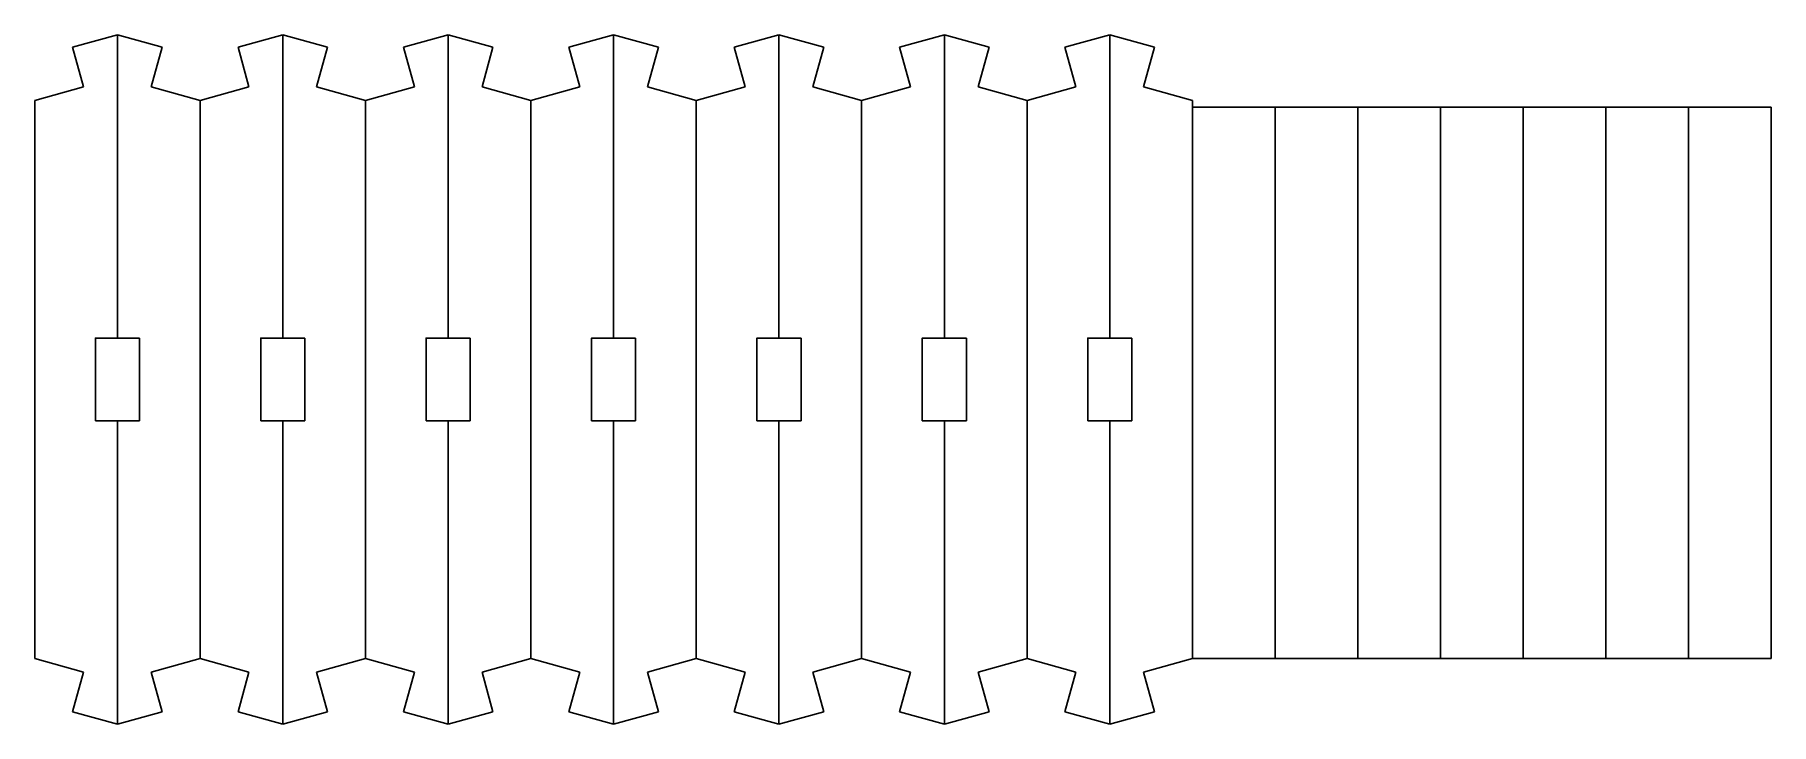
# Model space of a CAD drawing. Extents: x 0 to 315, y 0 to 125.
import ezdxf

# ---------------------------------------------------------------- set-up
doc = ezdxf.new("R2010")
doc.units = 0
doc.layers.get('0').update_dxf_attribs({"linetype": 'CONTINUOUS'})

msp = doc.modelspace()

# ---------------------------------------------------------------- linework, layer by layer
at = {"color": 7}
for points in [[(14.999995, 125.000004), (6.872122, 122.767065)], [(14.999995, 125.000004), (23.127868, 122.767065)], [(14.999995, 70.000012), (14.999995, 125.000004)], [(45.000012, 125.000004), (36.872139, 122.767065)], [(45.000012, 125.000004), (53.127859, 122.767065)], [(45.000012, 70.000012), (45.000012, 125.000004)], [(75.000002, 125.000004), (66.872129, 122.767065)], [(75.000002, 125.000004), (83.127875, 122.767065)], [(75.000002, 70.000012), (75.000002, 125.000004)], [(104.999993, 125.000004), (96.87212, 122.767065)], [(104.999993, 125.000004), (113.127866, 122.767065)], [(104.999993, 70.000012), (104.999993, 125.000004)], [(135.000009, 125.000004), (126.872136, 122.767065)], [(135.000009, 125.000004), (143.127882, 122.767065)], [(135.000009, 70.000012), (135.000009, 125.000004)], [(165, 125.000004), (156.872127, 122.767065)], [(165, 125.000004), (173.127873, 122.767065)], [(165, 70.000012), (165, 125.000004)], [(194.999991, 125.000004), (186.872143, 122.767065)], [(194.999991, 125.000004), (203.127864, 122.767065)], [(194.999991, 70.000012), (194.999991, 125.000004)], [(6.872122, 122.767065), (8.858961, 115.53505)], [(23.127868, 122.767065), (21.141055, 115.53505)], [(36.872139, 122.767065), (38.858952, 115.53505)], [(53.127859, 122.767065), (51.141046, 115.53505)], [(66.872129, 122.767065), (68.858943, 115.53505)], [(83.127875, 122.767065), (81.141062, 115.53505)], [(96.87212, 122.767065), (98.858959, 115.53505)], [(113.127866, 122.767065), (111.141053, 115.53505)], [(126.872136, 122.767065), (128.85895, 115.53505)], [(143.127882, 122.767065), (141.141044, 115.53505)], [(156.872127, 122.767065), (158.858941, 115.53505)], [(173.127873, 122.767065), (171.14106, 115.53505)], [(186.872143, 122.767065), (188.858957, 115.53505)], [(203.127864, 122.767065), (201.141051, 115.53505)], [(8.858961, 115.53505), (0, 113.101272)], [(21.141055, 115.53505), (29.999991, 113.101272)], [(38.858952, 115.53505), (29.999991, 113.101272)], [(51.141046, 115.53505), (60.000007, 113.101272)], [(68.858943, 115.53505), (60.000007, 113.101272)], [(81.141062, 115.53505), (89.999998, 113.101272)], [(98.858959, 115.53505), (89.999998, 113.101272)], [(111.141053, 115.53505), (120.000014, 113.101272)], [(128.85895, 115.53505), (120.000014, 113.101272)], [(141.141044, 115.53505), (150.000005, 113.101272)], [(158.858941, 115.53505), (150.000005, 113.101272)], [(171.14106, 115.53505), (179.999996, 113.101272)], [(188.858957, 115.53505), (179.999996, 113.101272)], [(201.141051, 115.535051), (210.000144, 113.101409)], [(0, 113.101272), (0, 11.898782)], [(29.999991, 113.101272), (29.999991, 11.898782)], [(60.000007, 113.101272), (60.000007, 11.898782)], [(89.999998, 113.101272), (89.999998, 11.898782)], [(120.000014, 113.101272), (120.000014, 11.898782)], [(150.000005, 113.101272), (150.000005, 11.898782)], [(179.999996, 113.101272), (179.999996, 11.898782)], [(210.000012, 113.101409), (210.000012, 11.898772)], [(210.000012, 111.89876), (225.000007, 111.89876)], [(225.000007, 111.89876), (240.000003, 111.89876)], [(225.000007, 111.89876), (225.000007, 11.898782)], [(240.000003, 111.89876), (254.999998, 111.89876)], [(240.000003, 111.89876), (240.000003, 11.898782)], [(254.999998, 111.89876), (269.999993, 111.89876)], [(254.999998, 111.89876), (254.999998, 11.898782)], [(269.999993, 111.89876), (284.999989, 111.89876)], [(269.999993, 111.89876), (269.999993, 11.898782)], [(284.999989, 111.89876), (299.999984, 111.89876)], [(284.999989, 111.89876), (284.999989, 11.898782)], [(299.999984, 111.89876), (314.99998, 111.89876)], [(299.999984, 111.89876), (299.999984, 11.898782)], [(314.99998, 11.898782), (314.99998, 111.89876)], [(14.999995, 70.000012), (11.000003, 70.000012), (11.000003, 55.000017)], [(14.999995, 70.000012), (19.000013, 70.000012)], [(19.000013, 70.000012), (19.000013, 55.000017)], [(45.000012, 70.000012), (40.999994, 70.000012), (40.999994, 55.000017)], [(45.000012, 70.000012), (49.000004, 70.000012)], [(49.000004, 70.000012), (49.000004, 55.000017)], [(75.000002, 70.000012), (71.00001, 70.000012), (71.00001, 55.000017)], [(75.000002, 70.000012), (78.999994, 70.000012)], [(78.999994, 70.000012), (78.999994, 55.000017)], [(104.999993, 70.000012), (101.000001, 70.000012), (101.000001, 55.000017)], [(104.999993, 70.000012), (109.000011, 70.000012)], [(109.000011, 70.000012), (109.000011, 55.000017)], [(135.000009, 70.000012), (130.999992, 70.000012), (130.999992, 55.000017)], [(135.000009, 70.000012), (139.000001, 70.000012)], [(139.000001, 70.000012), (139.000001, 55.000017)], [(165, 70.000012), (161.000008, 70.000012), (161.000008, 55.000017)], [(165, 70.000012), (168.999992, 70.000012)], [(168.999992, 70.000012), (168.999992, 55.000017)], [(194.999991, 70.000012), (190.999999, 70.000012), (190.999999, 55.000017)], [(194.999991, 70.000012), (199.000008, 70.000012)], [(199.000008, 70.000012), (199.000008, 55.000017)], [(14.999995, 55.000017), (11.000003, 55.000017)], [(14.999995, 55.000017), (19.000013, 55.000017)], [(14.999995, 0), (14.999995, 55.000017)], [(45.000012, 55.000017), (40.999994, 55.000017)], [(45.000012, 55.000017), (49.000004, 55.000017)], [(45.000012, 0), (45.000012, 55.000017)], [(75.000002, 55.000017), (71.00001, 55.000017)], [(75.000002, 55.000017), (78.999994, 55.000017)], [(75.000002, 0), (75.000002, 55.000017)], [(104.999993, 55.000017), (101.000001, 55.000017)], [(104.999993, 55.000017), (109.000011, 55.000017)], [(104.999993, 0), (104.999993, 55.000017)], [(135.000009, 55.000017), (130.999992, 55.000017)], [(135.000009, 55.000017), (139.000001, 55.000017)], [(135.000009, 0), (135.000009, 55.000017)], [(165, 55.000017), (161.000008, 55.000017)], [(165, 55.000017), (168.999992, 55.000017)], [(165, 0), (165, 55.000017)], [(194.999991, 55.000017), (190.999999, 55.000017)], [(194.999991, 55.000017), (199.000008, 55.000017)], [(194.999991, 0), (194.999991, 55.000017)], [(8.858961, 9.465005), (0, 11.898782)], [(6.872122, 2.232939), (8.858961, 9.465005)], [(21.141055, 9.465005), (29.999991, 11.898782)], [(23.127868, 2.232939), (21.141055, 9.465005)], [(38.858952, 9.465005), (29.999991, 11.898782)], [(36.872139, 2.232939), (38.858952, 9.465005)], [(51.141046, 9.465005), (60.000007, 11.898782)], [(53.127859, 2.232939), (51.141046, 9.465005)], [(68.858943, 9.465005), (60.000007, 11.898782)], [(66.872129, 2.232939), (68.858943, 9.465005)], [(81.141062, 9.465005), (89.999998, 11.898782)], [(83.127875, 2.232939), (81.141062, 9.465005)], [(98.858959, 9.465005), (89.999998, 11.898782)], [(96.87212, 2.232939), (98.858959, 9.465005)], [(111.141053, 9.465005), (120.000014, 11.898782)], [(113.127866, 2.232939), (111.141053, 9.465005)], [(128.85895, 9.465005), (120.000014, 11.898782)], [(126.872136, 2.232939), (128.85895, 9.465005)], [(141.141044, 9.465005), (150.000005, 11.898782)], [(143.127882, 2.232939), (141.141044, 9.465005)], [(158.858941, 9.465005), (150.000005, 11.898782)], [(156.872127, 2.232939), (158.858941, 9.465005)], [(171.14106, 9.465005), (179.999996, 11.898782)], [(173.127873, 2.232939), (171.14106, 9.465005)], [(188.858957, 9.465005), (179.999996, 11.898782)], [(186.872143, 2.232939), (188.858957, 9.465005)], [(201.141051, 9.465005), (210.000012, 11.898782)], [(203.127864, 2.232939), (201.141051, 9.465005)], [(225.000007, 11.898782), (210.000012, 11.898782)], [(240.000003, 11.898782), (225.000007, 11.898782)], [(254.999998, 11.898782), (240.000003, 11.898782)], [(269.999993, 11.898782), (254.999998, 11.898782)], [(284.999989, 11.898782), (269.999993, 11.898782)], [(299.999984, 11.898782), (284.999989, 11.898782)], [(314.99998, 11.898782), (299.999984, 11.898782)], [(14.999995, 0), (6.872122, 2.232939)], [(14.999995, 0), (23.127868, 2.232939)], [(45.000012, 0), (36.872139, 2.232939)], [(45.000012, 0), (53.127859, 2.232939)], [(75.000002, 0), (66.872129, 2.232939)], [(75.000002, 0), (83.127875, 2.232939)], [(104.999993, 0), (96.87212, 2.232939)], [(104.999993, 0), (113.127866, 2.232939)], [(135.000009, 0), (126.872136, 2.232939)], [(135.000009, 0), (143.127882, 2.232939)], [(165, 0), (156.872127, 2.232939)], [(165, 0), (173.127873, 2.232939)], [(194.999991, 0), (186.872143, 2.232939)], [(194.999991, 0), (203.127864, 2.232939)]]:
    msp.add_lwpolyline(points, dxfattribs=at)

doc.saveas('drawing.dxf')
